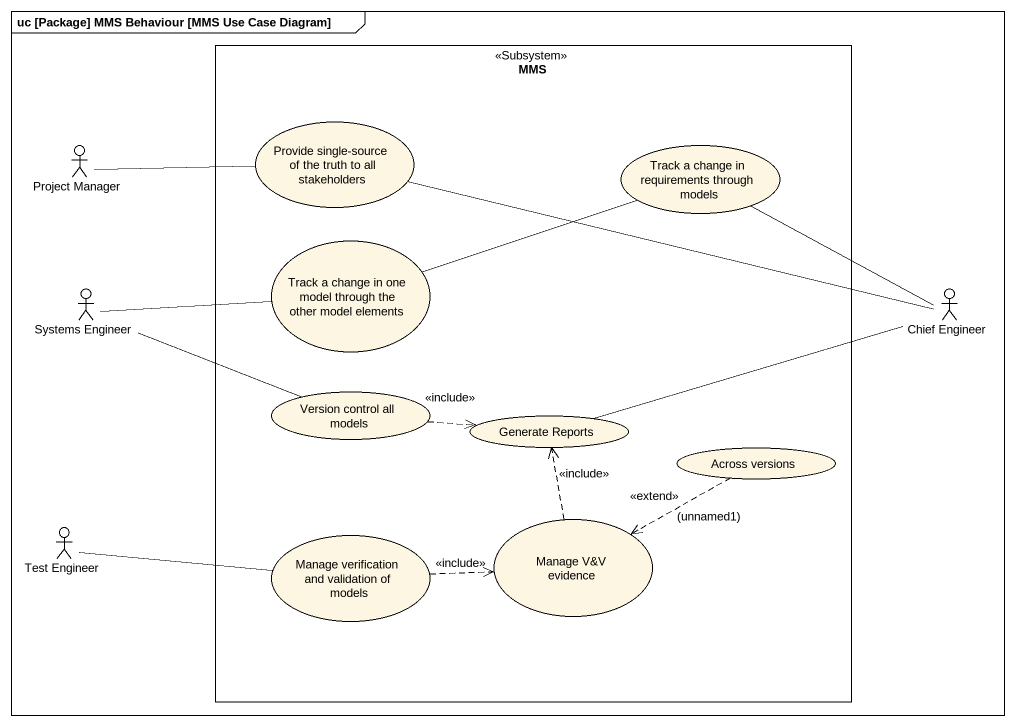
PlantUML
@startuml
mainframe uc [Package] MMS Behaviour [MMS Use Case Diagram]
rectangle MMS <<Subsystem>> {
  usecase "Provide single-source of the truth to all stakeholders" as Provide_single_source_of
  usecase "Track a change in requirements through models" as Track_a_change_in
  usecase "Track a change in one model through the other model elements" as Track_a_change_in_one_model
  usecase "Version control all models" as Version_control_all_models
  usecase "Generate Reports" as Generate_Reports
  usecase "Across versions" as Across_versions
  usecase "Manage verification and validation of models" as Manage_verification_and
  usecase "Manage V&V evidence" as Manage_V_V_evidence
}
actor "Project Manager" as Project_Manager
actor "Systems Engineer" as Systems_Engineer
actor "Chief Engineer" as Chief_Engineer
actor "Test Engineer" as Test_Engineer
Project_Manager -right- Provide_single_source_of
Track_a_change_in -right- Chief_Engineer
Track_a_change_in_one_model -right- Track_a_change_in
Systems_Engineer -right- Track_a_change_in_one_model
Systems_Engineer -right- Version_control_all_models
Chief_Engineer -left- Provide_single_source_of
Version_control_all_models .right.> Generate_Reports : <<include>>
Generate_Reports -right- Chief_Engineer
Across_versions .left.> Manage_V_V_evidence : <<extend>>\n(unnamed1)
Test_Engineer -right- Manage_verification_and
Manage_verification_and .right.> Manage_V_V_evidence : <<include>>
Manage_V_V_evidence .up.> Generate_Reports : <<include>>
@enduml
